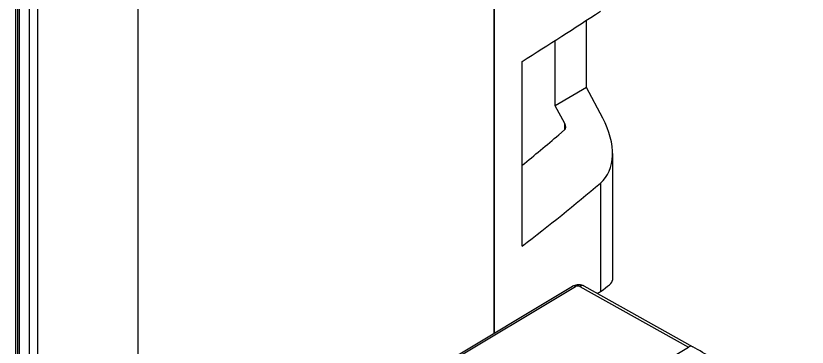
# Model space of a CAD drawing. Header units: millimetres. Extents: x 0 to 594, y 0 to 420.
# Drawn here: x 306.6 to 320.2, y 37.52 to 43.21 of the extents above; entities that cross this region are included whole.
import ezdxf

# ---------------------------------------------------------------- set-up
doc = ezdxf.new("R2010")
doc.units = ezdxf.units.MM
doc.header["$LTSCALE"] = 32.67
doc.layers.get('0').update_dxf_attribs({"linetype": 'CONTINUOUS'})
doc.layers.add('AUSFORMSCHRAEGEN', color=7, linetype='CONTINUOUS')
doc.layers.add('RUNDUNGEN', color=7, linetype='CONTINUOUS')

msp = doc.modelspace()

# ---------------------------------------------------------------- linework, layer by layer
at = {"color": 7, "linetype": 'CONTINUOUS'}
for p, q in [((306.6018, 9.7303), (306.6018, 47.2893)), ((310.1926, 34.9917), (316.1666, 38.5633)), ((310.2439, 34.9875), (316.2179, 38.5591)), ((316.2886, 38.5598), (318.1589, 37.5171)), ((316.3617, 38.5684), (318.232, 37.5256)), ((312.1154, 33.9039), (318.1589, 37.5171))]:
    msp.add_line(p, q, dxfattribs=at)
for points in [[(316.2038, 38.5793), (316.1839, 38.5722), (316.1664, 38.5632)], [(316.3046, 38.5867), (316.2856, 38.5884), (316.2658, 38.5887), (316.2451, 38.5874), (316.2243, 38.5843), (316.2038, 38.5793)], [(316.3259, 38.5827), (316.3226, 38.5835), (316.3046, 38.5867)]]:
    msp.add_lwpolyline(points, dxfattribs=at)
for centre, radius, start, end in [((316.1843, 38.5337), 0.0345, 116.79623, 120.87261), ((316.2883, 38.4365), 0.1509, 60.91024, 75.57519)]:
    msp.add_arc(centre, radius, start, end, dxfattribs=at)
for points, knots in [([(316.2179, 38.5591), (316.2098, 38.5637), (316.1936, 38.5701), (316.1756, 38.568), (316.1688, 38.5645)], [0, 0, 0, 0, 0.5481126, 1, 1, 1, 1]), ([(316.2886, 38.5598), (316.2835, 38.5625), (316.2716, 38.5659), (316.2529, 38.5674), (316.2344, 38.5657), (316.2227, 38.562), (316.2179, 38.5591)], [0, 0, 0, 0, 0.236156, 0.5051463, 0.7712183, 1, 1, 1, 1]), ([(316.2886, 38.5598), (316.2937, 38.5631), (316.3028, 38.569), (316.3139, 38.5755), (316.3218, 38.5805), (316.3243, 38.5817), (316.3252, 38.5828), (316.3251, 38.5829)], [0, 0, 0, 0, 0.4171757, 0.7396156, 0.9407967, 0.9874205, 1, 1, 1, 1]), ([(316.3499, 38.5731), (316.3476, 38.5736), (316.3381, 38.5754), (316.3281, 38.5747), (316.3208, 38.5731)], [0, 0, 0, 0, 0.2369458, 1, 1, 1, 1]), ([(318.232, 37.5256), (318.222, 37.5312), (318.1949, 37.5348), (318.1709, 37.5243), (318.1589, 37.5171)], [0, 0, 0, 0, 0.4478567, 1, 1, 1, 1]), ([(320.1964, 34.9461), (320.1144, 35.2162), (319.8956, 35.7464), (319.4413, 36.4672), (318.8877, 37.0795), (318.4552, 37.4012), (318.232, 37.5256)], [0, 0, 0, 0, 0.2557209, 0.5164206, 0.7684155, 1, 1, 1, 1])]:
    msp.add_open_spline(points, degree=3, knots=knots, dxfattribs=at)
for points in [[(316.3049, 38.5681), (316.2993, 38.5658), (316.2939, 38.563), (316.2886, 38.5598)], [(316.3208, 38.5731), (316.3154, 38.5719), (316.3101, 38.5702), (316.3049, 38.5681)], [(316.3617, 38.5684), (316.358, 38.5704), (316.354, 38.572), (316.3499, 38.5731)]]:
    msp.add_open_spline(points, degree=3, dxfattribs=at)
at = {"layer": 'AUSFORMSCHRAEGEN', "color": 7, "linetype": 'CONTINUOUS'}
for p, q in [((314.8219, 50.3613), (314.8219, 37.7594)), ((308.7054, 10.4957), (308.7054, 48.0548)), ((316.4048, 41.9758), (316.4048, 43.1315)), ((315.8693, 41.663), (315.8693, 42.7876)), ((315.2994, 39.2536), (315.2994, 42.4252)), ((316.4048, 41.9758), (315.8693, 41.663)), ((316.6838, 41.4535), (316.4048, 41.9758)), ((316.0316, 41.3592), (315.8693, 41.663)), ((316.0316, 41.252), (316.0316, 41.3592)), ((316.0277, 41.2476), (315.9311, 41.1651)), ((316.6438, 40.3361), (316.6438, 38.4728))]:
    msp.add_line(p, q, dxfattribs=at)
for centre, major_axis, ratio, start_param, end_param in [((267.1461, 29.7829), (62.3657, 26.4935), 0.1545772, -0.7568179, -0.7223499), ((315.9484, 41.3396), (-0.0796, 0.0917), 0.6593862, 3.1362873, 4.3793726), ((315.8519, 41.2572), (-0.7963, 0.9173), 0.6593862, -3.1487669, -1.9038127), ((267.1461, 97.9029), (-49.0535, 56.5072), 0.6593862, -3.1653837, -3.1487669), ((267.1461, 97.9029), (-49.7702, 57.3328), 0.6593862, -3.1832349, -3.1487669), ((315.8519, 38.2568), (0.9979, 0.4239), 0.1545772, -0.7223499, -0.0654795), ((267.1461, 24.9697), (62.3657, 26.4935), 0.1545772, -0.7236885, -0.7223499)]:
    msp.add_ellipse(centre, major_axis=major_axis, ratio=ratio, start_param=start_param, end_param=end_param, dxfattribs=at)
at = {"layer": 'RUNDUNGEN', "color": 7, "linetype": 'CONTINUOUS'}
for p, q in [((314.8219, 37.7594), (314.8219, 50.3702)), ((306.6277, 47.237), (306.6277, 9.678)), ((306.657, 47.1962), (306.657, 9.6372)), ((306.8373, 9.5331), (306.8373, 47.0921)), ((306.9775, 9.5324), (306.9775, 47.0914)), ((316.8519, 40.845), (316.8519, 38.669))]:
    msp.add_line(p, q, dxfattribs=at)

doc.saveas('drawing.dxf')
